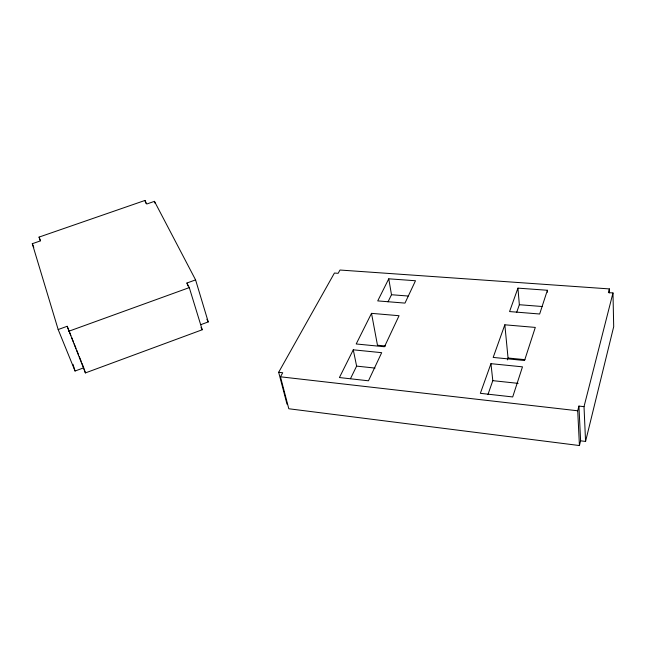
<?xml version="1.0" encoding="UTF-8"?>
<svg xmlns="http://www.w3.org/2000/svg" width="646" height="646" viewBox="0 0 646 646"><rect width="100%" height="100%" fill="white"/><g stroke="black" fill="none" stroke-linecap="round" stroke-linejoin="round"><path stroke-width="0.97" d="M585.567 441.436L584.016 406.657L578.937 406.084L580.609 440.822L585.567 441.436L613.7 326.666L612.981 292.945L608.395 292.622L609.356 288.907L339.998 270.028L338.165 273.315L334.418 273.048L278.668 372.282L287.01 404.162M278.668 372.282L282.722 372.742L280.453 376.804L288.802 408.757L579.43 445.546L580.609 440.822M584.016 406.657L612.981 292.945M579.43 445.546L577.718 410.783L578.937 406.084M547.388 290.264L539.66 314.004L509.565 311.566L517.93 288.132L547.388 290.264L547.517 292.226M507.401 359.895L508.047 358.013L504.833 324.801L535.3 327.417L524.544 360.508L493.181 357.424L504.833 324.801M487.924 394.617L492.801 380.655L490.952 363.674L522.485 366.847L512.698 396.943L480.358 393.325L490.952 363.674M516.711 312.26L519.352 304.718L517.93 288.132M350.471 378.693L356.616 366.112L353.273 349.817L381.681 352.676L368.462 380.801L339.416 377.547L353.273 349.817M388.02 301.835L391.492 294.729L388.763 278.814L415.499 280.744L404.985 303.103L377.724 300.899L388.763 278.814M371.507 313.35L356.196 343.971L384.475 346.749L399.058 315.716L371.507 313.35L377.474 345.222L385.476 346.006M200.793 324.672L208.238 321.926L195.585 279.896L154.459 201.35L146.763 204.015L144.954 200.454L39.067 237.098L40.278 240.942L32.3 243.704L58.172 329.541L75.057 371.022L83.762 367.808L81.921 363.197M58.172 329.541L67.168 326.287L85.401 372.92L202.222 329.759L189.286 287.615L186.944 283.013L195.585 279.896M68.734 331.269L189.286 287.615M391.492 294.729L408.159 296.03M519.352 304.718L542.454 306.527M508.047 358.013L524.932 359.66M356.616 366.112L375.035 368.083M492.801 380.655L518.132 383.361M280.453 376.804L577.718 410.783M206.873 319.245L208.238 321.926M201.043 327.385L202.222 329.759M67.168 326.287L70.85 335.516M71.593 337.365L73.434 341.976M74.177 343.817L76.018 348.436M76.753 350.277L78.602 354.896M79.337 356.737L81.178 361.348M32.3 243.704L33.786 247.41M39.067 237.098L40.528 240.796M84.037 368.664L85.401 372.92M144.954 200.454L145.859 203.32M154.459 201.35L155.056 203.264M186.944 283.013L187.825 285.879M72.99 364.296L75.057 371.022M609.356 288.907L609.453 292.864"/></g></svg>
